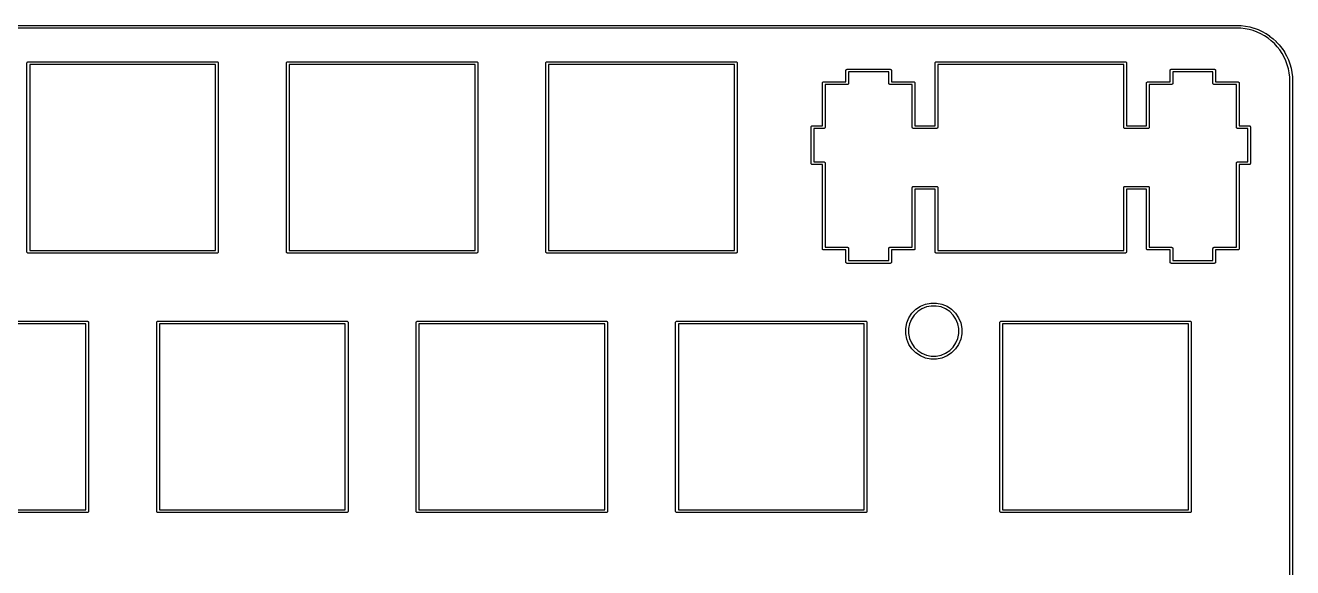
# Model space of a CAD drawing. Extents: x -1 to 304, y -94 to 1.
# Drawn here: x 210.8 to 303.9, y -38.5 to 1.3 of the extents above; entities that cross this region are included whole.
import ezdxf

# ---------------------------------------------------------------- set-up
doc = ezdxf.new("R2010")
doc.units = 0
doc.layers.add('BLACK', color=7, linetype='CONTINUOUS')

msp = doc.modelspace()

# ---------------------------------------------------------------- linework, layer by layer
at = {"layer": 'BLACK', "linetype": 'CONTINUOUS'}
for p, q in [((151.288, 1.2712), (299.777, 1.2712)), ((299.778, 1.0712), (151.383, 1.0712)), ((299.777, 1.2712), (299.779, 1.27131)), ((300.085, 1.05913), (299.778, 1.0712)), ((299.779, 1.27131), (299.782, 1.2712)), ((299.782, 1.2712), (299.784, 1.2712)), ((299.784, 1.2712), (299.786, 1.27101)), ((299.786, 1.27101), (300.096, 1.25886)), ((300.39, 1.02295), (300.085, 1.05913)), ((300.096, 1.25886), (300.099, 1.25878)), ((300.099, 1.25878), (300.1, 1.25867)), ((300.1, 1.25867), (300.101, 1.25863)), ((300.101, 1.25863), (300.105, 1.25809)), ((300.105, 1.25809), (300.416, 1.22123)), ((300.689, 0.96386), (300.39, 1.02295)), ((300.416, 1.22123), (300.42, 1.22086)), ((300.42, 1.22086), (300.421, 1.22065)), ((300.421, 1.22065), (300.422, 1.22053)), ((300.422, 1.22053), (300.426, 1.21971)), ((300.426, 1.21971), (300.731, 1.15948)), ((300.985, 0.88064), (300.689, 0.96386)), ((300.731, 1.15948), (300.735, 1.15878)), ((300.735, 1.15878), (300.736, 1.15853)), ((300.736, 1.15853), (300.737, 1.15836)), ((300.737, 1.15836), (300.741, 1.15721)), ((300.741, 1.15721), (301.042, 1.07228)), ((301.042, 1.07228), (301.046, 1.07127)), ((301.046, 1.07127), (301.047, 1.07096)), ((301.047, 1.07096), (301.047, 1.07072)), ((301.047, 1.07072), (301.051, 1.06927)), ((301.051, 1.06927), (301.343, 0.96092)), ((301.343, 0.96092), (301.347, 0.95972)), ((301.347, 0.95972), (301.348, 0.95926)), ((301.348, 0.95926), (301.349, 0.95886)), ((301.349, 0.95886), (301.352, 0.95719)), ((301.352, 0.95719), (301.636, 0.82706)), ((301.271, 0.77435), (300.985, 0.88064)), ((301.549, 0.64674), (301.271, 0.77435)), ((301.816, 0.49634), (301.549, 0.64674)), ((301.636, 0.82706), (301.639, 0.82545)), ((301.639, 0.82545), (301.64, 0.82507)), ((301.64, 0.82507), (301.641, 0.82473)), ((301.641, 0.82473), (301.644, 0.82265)), ((301.644, 0.82265), (301.917, 0.66942)), ((302.072, 0.32669), (301.816, 0.49634)), ((301.917, 0.66942), (301.92, 0.66773)), ((301.92, 0.66773), (301.921, 0.66705)), ((301.921, 0.66705), (301.922, 0.66644)), ((301.922, 0.66644), (301.925, 0.66433)), ((301.925, 0.66433), (302.185, 0.49156)), ((302.313, 0.13772), (302.072, 0.32669)), ((302.185, 0.49156), (302.188, 0.48947)), ((302.188, 0.48947), (302.189, 0.48892)), ((302.189, 0.48892), (302.19, 0.48841)), ((302.19, 0.48841), (302.193, 0.48588)), ((302.193, 0.48588), (302.439, 0.29286)), ((302.537, -0.0706), (302.313, 0.13772)), ((302.439, 0.29286), (302.442, 0.29038)), ((302.442, 0.29038), (302.443, 0.28987)), ((302.443, 0.28987), (302.443, 0.28941)), ((302.443, 0.28941), (302.446, 0.28657)), ((302.446, 0.28657), (302.675, 0.07388)), ((302.675, 0.07388), (302.678, 0.07133)), ((302.678, 0.07133), (302.679, 0.0706)), ((302.679, 0.0706), (302.679, 0.0699)), ((302.679, 0.0699), (302.682, 0.06699)), ((302.682, 0.06699), (302.893, -0.16276)), ((302.745, -0.29648), (302.537, -0.0706)), ((302.935, -0.5356), (302.745, -0.29648)), ((302.893, -0.16276), (302.896, -0.16532)), ((302.896, -0.16532), (302.897, -0.16633)), ((302.897, -0.16633), (302.897, -0.16728)), ((302.897, -0.16728), (302.9, -0.17016)), ((302.9, -0.17016), (303.093, -0.41385)), ((303.105, -0.79093), (302.935, -0.5356)), ((303.093, -0.41385), (303.096, -0.41699)), ((303.096, -0.41699), (303.096, -0.41761)), ((303.096, -0.41761), (303.097, -0.41819)), ((303.097, -0.41819), (303.099, -0.42167)), ((303.099, -0.42167), (303.273, -0.68244)), ((303.254, -1.05823), (303.105, -0.79093)), ((303.273, -0.68244), (303.276, -0.68568)), ((303.276, -0.68568), (303.276, -0.68649)), ((303.276, -0.68649), (303.276, -0.68725)), ((303.276, -0.68725), (303.278, -0.69071)), ((303.278, -0.69071), (303.43, -0.96313)), ((210.954, -1.5035), (210.955, -1.4839)), ((210.954, -1.50841), (210.954, -1.5035)), ((210.954, -15.3476), (210.954, -1.50841)), ((210.955, -1.4839), (210.961, -1.46505)), ((210.961, -1.46505), (210.97, -1.44768)), ((210.97, -1.44768), (210.983, -1.43245)), ((210.983, -1.43245), (210.998, -1.41995)), ((210.998, -1.41995), (211.016, -1.41067)), ((211.016, -1.41067), (211.034, -1.40495)), ((211.034, -1.40495), (211.049, -1.4035)), ((211.049, -1.4035), (211.054, -1.40302)), ((211.054, -1.40302), (211.059, -1.4035)), ((211.059, -1.4035), (224.898, -1.4035)), ((211.154, -1.6035), (211.154, -15.2525)), ((224.803, -1.6035), (211.154, -1.6035)), ((224.803, -15.2525), (224.803, -1.6035)), ((224.898, -1.4035), (224.903, -1.40302)), ((224.903, -1.40302), (224.908, -1.4035)), ((224.908, -1.4035), (224.923, -1.40495)), ((224.923, -1.40495), (224.941, -1.41067)), ((224.941, -1.41067), (224.959, -1.41995)), ((224.959, -1.41995), (224.974, -1.43245)), ((224.974, -1.43245), (224.987, -1.44768)), ((224.987, -1.44768), (224.996, -1.46505)), ((224.996, -1.46505), (225.002, -1.4839)), ((225.002, -1.4839), (225.004, -1.5035)), ((225.004, -1.5035), (225.003, -1.5084)), ((225.003, -1.5084), (225.003, -15.3476)), ((230.004, -1.5035), (230.005, -1.4839)), ((230.004, -1.50841), (230.004, -1.5035)), ((230.004, -15.3476), (230.004, -1.50841)), ((230.005, -1.4839), (230.011, -1.46505)), ((230.011, -1.46505), (230.02, -1.44768)), ((230.02, -1.44768), (230.033, -1.43245)), ((230.033, -1.43245), (230.048, -1.41995)), ((230.048, -1.41995), (230.066, -1.41067)), ((230.066, -1.41067), (230.084, -1.40495)), ((230.084, -1.40495), (230.099, -1.4035)), ((230.099, -1.4035), (230.104, -1.40302)), ((230.104, -1.40302), (230.109, -1.4035)), ((230.109, -1.4035), (243.948, -1.4035)), ((230.204, -1.6035), (230.204, -15.2525)), ((243.853, -1.6035), (230.204, -1.6035)), ((243.853, -15.2525), (243.853, -1.6035)), ((243.948, -1.4035), (243.953, -1.40302)), ((243.953, -1.40302), (243.958, -1.4035)), ((243.958, -1.4035), (243.973, -1.40495)), ((243.973, -1.40495), (243.991, -1.41067)), ((243.991, -1.41067), (244.009, -1.41995)), ((244.009, -1.41995), (244.024, -1.43245)), ((244.024, -1.43245), (244.037, -1.44768)), ((244.037, -1.44768), (244.046, -1.46505)), ((244.046, -1.46505), (244.052, -1.4839)), ((244.052, -1.4839), (244.054, -1.5035)), ((244.054, -1.5035), (244.053, -1.5084)), ((244.053, -1.5084), (244.053, -15.3476)), ((249.054, -1.5035), (249.055, -1.4839)), ((249.054, -1.50841), (249.054, -1.5035)), ((249.054, -15.3476), (249.054, -1.50841)), ((249.055, -1.4839), (249.061, -1.46505)), ((249.061, -1.46505), (249.07, -1.44768)), ((249.07, -1.44768), (249.083, -1.43245)), ((249.083, -1.43245), (249.098, -1.41995)), ((249.098, -1.41995), (249.116, -1.41067)), ((249.116, -1.41067), (249.134, -1.40495)), ((249.134, -1.40495), (249.149, -1.4035)), ((249.149, -1.4035), (249.154, -1.40302)), ((249.154, -1.40302), (249.159, -1.4035)), ((249.159, -1.4035), (262.998, -1.4035)), ((249.254, -1.6035), (249.254, -15.2525)), ((262.903, -1.6035), (249.254, -1.6035)), ((262.903, -15.2525), (262.903, -1.6035)), ((262.998, -1.4035), (263.003, -1.40302)), ((263.003, -1.40302), (263.008, -1.4035)), ((263.008, -1.4035), (263.023, -1.40495)), ((263.023, -1.40495), (263.041, -1.41067)), ((263.041, -1.41067), (263.059, -1.41995)), ((263.059, -1.41995), (263.074, -1.43245)), ((263.074, -1.43245), (263.087, -1.44768)), ((263.087, -1.44768), (263.096, -1.46505)), ((263.096, -1.46505), (263.102, -1.4839)), ((263.102, -1.4839), (263.104, -1.5035)), ((263.104, -1.5035), (263.103, -1.5084)), ((263.103, -1.5084), (263.103, -15.3476)), ((277.629, -1.5035), (277.63, -1.4839)), ((277.629, -1.5084), (277.629, -1.5035)), ((277.629, -6.1025), (277.629, -1.5084)), ((277.63, -1.4839), (277.636, -1.46505)), ((277.636, -1.46505), (277.645, -1.44768)), ((277.645, -1.44768), (277.658, -1.43245)), ((277.658, -1.43245), (277.673, -1.41995)), ((277.673, -1.41995), (277.691, -1.41067)), ((277.691, -1.41067), (277.709, -1.40495)), ((277.709, -1.40495), (277.724, -1.4035)), ((277.724, -1.4035), (277.729, -1.40302)), ((277.729, -1.40302), (277.734, -1.4035)), ((277.734, -1.4035), (291.573, -1.4035)), ((277.829, -1.6035), (277.829, -6.1976)), ((291.478, -1.6035), (277.829, -1.6035)), ((291.478, -6.1976), (291.478, -1.6035)), ((291.573, -1.4035), (291.578, -1.40302)), ((291.578, -1.40302), (291.583, -1.4035)), ((291.583, -1.4035), (291.598, -1.40495)), ((291.598, -1.40495), (291.616, -1.41067)), ((291.616, -1.41067), (291.634, -1.41995)), ((291.634, -1.41995), (291.649, -1.43245)), ((291.649, -1.43245), (291.662, -1.44768)), ((291.662, -1.44768), (291.671, -1.46505)), ((291.671, -1.46505), (291.677, -1.4839)), ((291.677, -1.4839), (291.679, -1.5035)), ((291.679, -1.5035), (291.678, -1.5084)), ((291.678, -1.5084), (291.678, -6.1025)), ((303.383, -1.33667), (303.254, -1.05823)), ((303.489, -1.62252), (303.383, -1.33667)), ((303.43, -0.96313), (303.432, -0.96637)), ((303.432, -0.96637), (303.433, -0.96738)), ((303.433, -0.96738), (303.433, -0.96834)), ((303.433, -0.96834), (303.435, -0.97179)), ((303.435, -0.97179), (303.566, -1.25534)), ((303.571, -1.91803), (303.489, -1.62252)), ((303.566, -1.25534), (303.568, -1.25879)), ((303.568, -1.25879), (303.568, -1.25974)), ((303.568, -1.25974), (303.568, -1.26067)), ((303.568, -1.26067), (303.57, -1.26431)), ((303.57, -1.26431), (303.678, -1.55642)), ((303.678, -1.55642), (303.68, -1.56027)), ((303.68, -1.56027), (303.68, -1.56088)), ((303.68, -1.56088), (303.68, -1.56148)), ((303.68, -1.56148), (303.681, -1.56558)), ((303.681, -1.56558), (303.765, -1.86688)), ((271.079, -2.0532), (271.08, -2.0336)), ((271.079, -2.0581), (271.079, -2.0532)), ((271.079, -2.8725), (271.079, -2.0581)), ((271.08, -2.0336), (271.086, -2.01475)), ((271.086, -2.01475), (271.095, -1.99737)), ((271.095, -1.99737), (271.108, -1.98215)), ((271.108, -1.98215), (271.123, -1.96965)), ((271.123, -1.96965), (271.141, -1.96037)), ((271.141, -1.96037), (271.159, -1.95465)), ((271.159, -1.95465), (271.174, -1.9532)), ((271.174, -1.9532), (271.179, -1.95272)), ((271.179, -1.95272), (271.184, -1.9532)), ((271.184, -1.9532), (274.323, -1.9532)), ((274.228, -2.1532), (271.279, -2.1532)), ((271.279, -2.1532), (271.279, -2.9676)), ((274.228, -2.9676), (274.228, -2.1532)), ((274.323, -1.9532), (274.328, -1.95272)), ((274.328, -1.95272), (274.333, -1.9532)), ((274.333, -1.9532), (274.348, -1.95465)), ((274.348, -1.95465), (274.366, -1.96037)), ((274.366, -1.96037), (274.384, -1.96965)), ((274.384, -1.96965), (274.399, -1.98215)), ((274.399, -1.98215), (274.412, -1.99737)), ((274.412, -1.99737), (274.421, -2.01475)), ((274.421, -2.01475), (274.427, -2.0336)), ((274.427, -2.0336), (274.429, -2.0532)), ((274.429, -2.0532), (274.428, -2.0581)), ((274.428, -2.0581), (274.428, -2.8725)), ((294.879, -2.0532), (294.88, -2.0336)), ((294.879, -2.0581), (294.879, -2.0532)), ((294.879, -2.8725), (294.879, -2.0581)), ((294.88, -2.0336), (294.886, -2.01475)), ((294.886, -2.01475), (294.895, -1.99737)), ((294.895, -1.99737), (294.908, -1.98215)), ((294.908, -1.98215), (294.923, -1.96965)), ((294.923, -1.96965), (294.941, -1.96037)), ((294.941, -1.96037), (294.959, -1.95465)), ((294.959, -1.95465), (294.974, -1.9532)), ((294.974, -1.9532), (294.979, -1.95272)), ((294.979, -1.95272), (294.984, -1.9532)), ((294.984, -1.9532), (298.123, -1.9532)), ((298.028, -2.1532), (295.079, -2.1532)), ((295.079, -2.1532), (295.079, -2.9676)), ((298.028, -2.9676), (298.028, -2.1532)), ((298.123, -1.9532), (298.128, -1.95272)), ((298.128, -1.95272), (298.133, -1.9532)), ((298.133, -1.9532), (298.148, -1.95465)), ((298.148, -1.95465), (298.166, -1.96037)), ((298.166, -1.96037), (298.184, -1.96965)), ((298.184, -1.96965), (298.199, -1.98215)), ((298.199, -1.98215), (298.212, -1.99737)), ((298.212, -1.99737), (298.221, -2.01475)), ((298.221, -2.01475), (298.227, -2.0336)), ((298.227, -2.0336), (298.229, -2.0532)), ((298.229, -2.0532), (298.228, -2.0581)), ((298.228, -2.0581), (298.228, -2.8725)), ((303.632, -2.21902), (303.571, -1.91803)), ((303.667, -2.52286), (303.632, -2.21902)), ((303.681, -2.83112), (303.667, -2.52286)), ((303.765, -1.86688), (303.766, -1.8703)), ((303.766, -1.8703), (303.766, -1.87156)), ((303.766, -1.87156), (303.766, -1.87282)), ((303.766, -1.87282), (303.767, -1.87635)), ((303.767, -1.87635), (303.828, -2.18305)), ((303.828, -2.18305), (303.829, -2.18705)), ((303.829, -2.18705), (303.829, -2.18778)), ((303.829, -2.18778), (303.83, -2.18851)), ((303.83, -2.18851), (303.83, -2.19261)), ((303.83, -2.19261), (303.866, -2.50207)), ((303.866, -2.50207), (303.866, -2.50555)), ((303.866, -2.50555), (303.866, -2.50692)), ((303.866, -2.50692), (303.866, -2.50829)), ((303.866, -2.50829), (303.867, -2.51178)), ((303.867, -2.51178), (303.88, -2.82178)), ((269.354, -2.9725), (269.355, -2.9529)), ((269.354, -2.9774), (269.354, -2.9725)), ((269.354, -6.1025), (269.354, -2.9774)), ((269.355, -2.9529), (269.361, -2.93405)), ((269.361, -2.93405), (269.37, -2.91667)), ((269.37, -2.91667), (269.383, -2.90145)), ((269.383, -2.90145), (269.398, -2.88895)), ((269.398, -2.88895), (269.416, -2.87967)), ((269.416, -2.87967), (269.434, -2.87395)), ((269.434, -2.87395), (269.449, -2.8725)), ((269.449, -2.8725), (269.454, -2.87202)), ((269.454, -2.87202), (269.459, -2.8725)), ((269.459, -2.8725), (271.079, -2.8725)), ((271.174, -3.0725), (269.554, -3.0725)), ((269.554, -3.0725), (269.554, -6.1976)), ((271.179, -3.07298), (271.174, -3.0725)), ((271.184, -3.0725), (271.179, -3.07298)), ((271.199, -3.07105), (271.184, -3.0725)), ((271.217, -3.06533), (271.199, -3.07105)), ((271.235, -3.05605), (271.217, -3.06533)), ((271.25, -3.04355), (271.235, -3.05605)), ((271.263, -3.02832), (271.25, -3.04355)), ((271.272, -3.01095), (271.263, -3.02832)), ((271.278, -2.9921), (271.272, -3.01095)), ((271.28, -2.9725), (271.278, -2.9921)), ((271.279, -2.9676), (271.28, -2.9725)), ((274.228, -2.9725), (274.228, -2.9676)), ((274.229, -2.9921), (274.228, -2.9725)), ((274.235, -3.01095), (274.229, -2.9921)), ((274.244, -3.02832), (274.235, -3.01095)), ((274.257, -3.04355), (274.244, -3.02832)), ((274.272, -3.05605), (274.257, -3.04355)), ((274.29, -3.06533), (274.272, -3.05605)), ((274.308, -3.07105), (274.29, -3.06533)), ((274.328, -3.07298), (274.308, -3.07105)), ((274.333, -3.0725), (274.328, -3.07298)), ((275.953, -3.0725), (274.333, -3.0725)), ((274.428, -2.8725), (276.048, -2.8725)), ((275.953, -6.1976), (275.953, -3.0725)), ((276.048, -2.8725), (276.053, -2.87202)), ((276.053, -2.87202), (276.058, -2.8725)), ((276.058, -2.8725), (276.073, -2.87395)), ((276.073, -2.87395), (276.091, -2.87967)), ((276.091, -2.87967), (276.109, -2.88895)), ((276.109, -2.88895), (276.124, -2.90145)), ((276.124, -2.90145), (276.137, -2.91667)), ((276.137, -2.91667), (276.146, -2.93405)), ((276.146, -2.93405), (276.152, -2.9529)), ((276.152, -2.9529), (276.154, -2.9725)), ((276.154, -2.9725), (276.153, -2.9774)), ((276.153, -2.9774), (276.153, -6.1025)), ((293.154, -2.9725), (293.155, -2.9529)), ((293.154, -2.9774), (293.154, -2.9725)), ((293.154, -6.1025), (293.154, -2.9774)), ((293.155, -2.9529), (293.161, -2.93405)), ((293.161, -2.93405), (293.17, -2.91667)), ((293.17, -2.91667), (293.183, -2.90145)), ((293.183, -2.90145), (293.198, -2.88895)), ((293.198, -2.88895), (293.216, -2.87967)), ((293.216, -2.87967), (293.234, -2.87395)), ((293.234, -2.87395), (293.249, -2.8725)), ((293.249, -2.8725), (293.254, -2.87202)), ((293.254, -2.87202), (293.259, -2.8725)), ((293.259, -2.8725), (294.879, -2.8725)), ((294.974, -3.0725), (293.354, -3.0725)), ((293.354, -3.0725), (293.354, -6.1976)), ((294.979, -3.07298), (294.974, -3.0725)), ((294.984, -3.0725), (294.979, -3.07298)), ((294.999, -3.07105), (294.984, -3.0725)), ((295.017, -3.06533), (294.999, -3.07105)), ((295.035, -3.05605), (295.017, -3.06533)), ((295.05, -3.04355), (295.035, -3.05605)), ((295.063, -3.02832), (295.05, -3.04355)), ((295.072, -3.01095), (295.063, -3.02832)), ((295.078, -2.9921), (295.072, -3.01095)), ((295.08, -2.9725), (295.078, -2.9921)), ((295.079, -2.9676), (295.08, -2.9725)), ((298.028, -2.9725), (298.028, -2.9676)), ((298.029, -2.9921), (298.028, -2.9725)), ((298.035, -3.01095), (298.029, -2.9921)), ((298.044, -3.02832), (298.035, -3.01095)), ((298.057, -3.04355), (298.044, -3.02832)), ((298.072, -3.05605), (298.057, -3.04355)), ((298.09, -3.06533), (298.072, -3.05605)), ((298.108, -3.07105), (298.09, -3.06533)), ((298.128, -3.07298), (298.108, -3.07105)), ((298.133, -3.0725), (298.128, -3.07298)), ((299.753, -3.0725), (298.133, -3.0725)), ((298.228, -2.8725), (299.848, -2.8725)), ((299.753, -6.1976), (299.753, -3.0725)), ((299.848, -2.8725), (299.853, -2.87202)), ((299.853, -2.87202), (299.858, -2.8725)), ((299.858, -2.8725), (299.873, -2.87395)), ((299.873, -2.87395), (299.891, -2.87967)), ((299.891, -2.87967), (299.909, -2.88895)), ((299.909, -2.88895), (299.924, -2.90145)), ((299.924, -2.90145), (299.937, -2.91667)), ((299.937, -2.91667), (299.946, -2.93405)), ((299.946, -2.93405), (299.952, -2.9529)), ((299.952, -2.9529), (299.954, -2.9725)), ((299.954, -2.9725), (299.953, -2.9774)), ((299.953, -2.9774), (299.953, -6.1025)), ((303.681, -90.2275), (303.681, -2.83112)), ((303.88, -2.82178), (303.881, -2.824)), ((303.881, -2.824), (303.881, -2.82667)), ((303.881, -2.82667), (303.881, -2.82934)), ((303.881, -2.82934), (303.881, -2.83156)), ((303.881, -2.83156), (303.881, -90.2271)), ((268.528, -6.2025), (268.529, -6.1829)), ((268.528, -6.2074), (268.528, -6.2025)), ((268.528, -8.84769), (268.528, -6.2074)), ((268.529, -6.1829), (268.535, -6.16405)), ((268.535, -6.16405), (268.544, -6.14668)), ((268.544, -6.14668), (268.557, -6.13145)), ((268.557, -6.13145), (268.572, -6.11895)), ((268.572, -6.11895), (268.59, -6.10967)), ((268.59, -6.10967), (268.608, -6.10395)), ((268.608, -6.10395), (268.623, -6.1025)), ((268.623, -6.1025), (268.628, -6.10202)), ((268.628, -6.10202), (268.633, -6.1025)), ((268.633, -6.1025), (269.354, -6.1025)), ((269.449, -6.3025), (268.728, -6.3025)), ((268.728, -6.3025), (268.728, -8.7526)), ((269.454, -6.30298), (269.449, -6.3025)), ((269.459, -6.3025), (269.454, -6.30298)), ((269.474, -6.30105), (269.459, -6.3025)), ((269.492, -6.29533), (269.474, -6.30105)), ((269.51, -6.28605), (269.492, -6.29533)), ((269.525, -6.27355), (269.51, -6.28605)), ((269.538, -6.25833), (269.525, -6.27355)), ((269.547, -6.24095), (269.538, -6.25833)), ((269.553, -6.2221), (269.547, -6.24095)), ((269.555, -6.2025), (269.553, -6.2221)), ((269.554, -6.1976), (269.555, -6.2025)), ((275.953, -6.2025), (275.953, -6.1976)), ((275.954, -6.2221), (275.953, -6.2025)), ((275.96, -6.24095), (275.954, -6.2221)), ((275.969, -6.25833), (275.96, -6.24095)), ((275.982, -6.27355), (275.969, -6.25833)), ((275.997, -6.28605), (275.982, -6.27355)), ((276.015, -6.29533), (275.997, -6.28605)), ((276.033, -6.30105), (276.015, -6.29533)), ((276.053, -6.30298), (276.033, -6.30105)), ((276.058, -6.3025), (276.053, -6.30298)), ((277.724, -6.3025), (276.058, -6.3025)), ((276.153, -6.1025), (277.629, -6.1025)), ((277.729, -6.30298), (277.724, -6.3025)), ((277.734, -6.3025), (277.729, -6.30298)), ((277.749, -6.30105), (277.734, -6.3025)), ((277.767, -6.29533), (277.749, -6.30105)), ((277.785, -6.28605), (277.767, -6.29533)), ((277.8, -6.27355), (277.785, -6.28605)), ((277.813, -6.25833), (277.8, -6.27355)), ((277.822, -6.24095), (277.813, -6.25833)), ((277.828, -6.2221), (277.822, -6.24095)), ((277.83, -6.2025), (277.828, -6.2221)), ((277.829, -6.1976), (277.83, -6.2025)), ((291.478, -6.2025), (291.478, -6.1976)), ((291.479, -6.2221), (291.478, -6.2025)), ((291.485, -6.24095), (291.479, -6.2221)), ((291.494, -6.25833), (291.485, -6.24095)), ((291.507, -6.27355), (291.494, -6.25833)), ((291.522, -6.28605), (291.507, -6.27355)), ((291.54, -6.29533), (291.522, -6.28605)), ((291.558, -6.30105), (291.54, -6.29533)), ((291.578, -6.30298), (291.558, -6.30105)), ((291.583, -6.3025), (291.578, -6.30298)), ((293.249, -6.3025), (291.583, -6.3025)), ((291.678, -6.1025), (293.154, -6.1025)), ((293.254, -6.30298), (293.249, -6.3025)), ((293.259, -6.3025), (293.254, -6.30298)), ((293.274, -6.30105), (293.259, -6.3025)), ((293.292, -6.29533), (293.274, -6.30105)), ((293.31, -6.28605), (293.292, -6.29533)), ((293.325, -6.27355), (293.31, -6.28605)), ((293.338, -6.25833), (293.325, -6.27355)), ((293.347, -6.24095), (293.338, -6.25833)), ((293.353, -6.2221), (293.347, -6.24095)), ((293.355, -6.2025), (293.353, -6.2221)), ((293.354, -6.1976), (293.355, -6.2025)), ((299.753, -6.2025), (299.753, -6.1976)), ((299.754, -6.2221), (299.753, -6.2025)), ((299.76, -6.24095), (299.754, -6.2221)), ((299.769, -6.25833), (299.76, -6.24095)), ((299.782, -6.27355), (299.769, -6.25833)), ((299.797, -6.28605), (299.782, -6.27355)), ((299.815, -6.29533), (299.797, -6.28605)), ((299.833, -6.30105), (299.815, -6.29533)), ((299.853, -6.30298), (299.833, -6.30105)), ((299.858, -6.3025), (299.853, -6.30298)), ((300.579, -6.3025), (299.858, -6.3025)), ((299.953, -6.1025), (300.674, -6.1025)), ((300.579, -8.7526), (300.579, -6.3025)), ((300.674, -6.1025), (300.679, -6.10202)), ((300.679, -6.10202), (300.684, -6.1025)), ((300.684, -6.1025), (300.699, -6.10395)), ((300.699, -6.10395), (300.717, -6.10967)), ((300.717, -6.10967), (300.735, -6.11895)), ((300.735, -6.11895), (300.75, -6.13145)), ((300.75, -6.13145), (300.763, -6.14668)), ((300.763, -6.14668), (300.772, -6.16405)), ((300.772, -6.16405), (300.778, -6.1829)), ((300.778, -6.1829), (300.78, -6.2025)), ((300.78, -6.2025), (300.779, -6.2074)), ((300.779, -6.2074), (300.779, -8.8477)), ((268.528, -8.8526), (268.528, -8.84769)), ((268.529, -8.8722), (268.528, -8.8526)), ((268.535, -8.89105), (268.529, -8.8722)), ((268.544, -8.90842), (268.535, -8.89105)), ((268.557, -8.92365), (268.544, -8.90842)), ((268.572, -8.93615), (268.557, -8.92365)), ((268.59, -8.94543), (268.572, -8.93615)), ((268.608, -8.95115), (268.59, -8.94543)), ((268.623, -8.9526), (268.608, -8.95115)), ((268.628, -8.95308), (268.623, -8.9526)), ((268.633, -8.9526), (268.628, -8.95308)), ((269.354, -8.9526), (268.633, -8.9526)), ((268.728, -8.7526), (269.449, -8.7526)), ((269.354, -15.1176), (269.354, -8.9526)), ((269.449, -8.7526), (269.454, -8.75212)), ((269.454, -8.75212), (269.459, -8.7526)), ((269.459, -8.7526), (269.474, -8.75405)), ((269.474, -8.75405), (269.492, -8.75977)), ((269.492, -8.75977), (269.51, -8.76905)), ((269.51, -8.76905), (269.525, -8.78155)), ((269.525, -8.78155), (269.538, -8.79678)), ((269.538, -8.79678), (269.547, -8.81415)), ((269.547, -8.81415), (269.553, -8.833)), ((269.553, -8.833), (269.555, -8.8526)), ((269.555, -8.8526), (269.554, -8.8575)), ((269.554, -8.8575), (269.554, -15.0225)), ((299.753, -8.8526), (299.754, -8.833)), ((299.753, -8.85751), (299.753, -8.8526)), ((299.753, -15.0225), (299.753, -8.85751)), ((299.754, -8.833), (299.76, -8.81415)), ((299.76, -8.81415), (299.769, -8.79678)), ((299.769, -8.79678), (299.782, -8.78155)), ((299.782, -8.78155), (299.797, -8.76905)), ((299.797, -8.76905), (299.815, -8.75977)), ((299.815, -8.75977), (299.833, -8.75405)), ((299.833, -8.75405), (299.848, -8.7526)), ((299.848, -8.7526), (299.853, -8.75212)), ((299.853, -8.75212), (299.858, -8.7526)), ((299.858, -8.7526), (300.579, -8.7526)), ((300.674, -8.9526), (299.953, -8.9526)), ((299.953, -8.9526), (299.953, -15.1176)), ((300.679, -8.95308), (300.674, -8.9526)), ((300.684, -8.9526), (300.679, -8.95308)), ((300.699, -8.95115), (300.684, -8.9526)), ((300.717, -8.94543), (300.699, -8.95115)), ((300.735, -8.93615), (300.717, -8.94543)), ((300.75, -8.92365), (300.735, -8.93615)), ((300.763, -8.90842), (300.75, -8.92365)), ((300.772, -8.89105), (300.763, -8.90842)), ((300.778, -8.8722), (300.772, -8.89105)), ((300.78, -8.8526), (300.778, -8.8722)), ((300.779, -8.8477), (300.78, -8.8526)), ((275.953, -10.6535), (275.954, -10.6339)), ((275.953, -10.6584), (275.953, -10.6535)), ((275.953, -15.0225), (275.953, -10.6584)), ((275.954, -10.6339), (275.96, -10.615)), ((275.96, -10.615), (275.969, -10.5977)), ((275.969, -10.5977), (275.982, -10.5824)), ((275.982, -10.5824), (275.997, -10.57)), ((275.997, -10.57), (276.015, -10.5607)), ((276.015, -10.5607), (276.033, -10.5549)), ((276.033, -10.5549), (276.048, -10.5535)), ((276.048, -10.5535), (276.053, -10.553)), ((276.053, -10.553), (276.058, -10.5535)), ((276.058, -10.5535), (277.724, -10.5535)), ((277.629, -10.7535), (276.153, -10.7535)), ((276.153, -10.7535), (276.153, -15.1176)), ((277.629, -15.3476), (277.629, -10.7535)), ((277.724, -10.5535), (277.729, -10.553)), ((277.729, -10.553), (277.734, -10.5535)), ((277.734, -10.5535), (277.749, -10.5549)), ((277.749, -10.5549), (277.767, -10.5607)), ((277.767, -10.5607), (277.785, -10.57)), ((277.785, -10.57), (277.8, -10.5824)), ((277.8, -10.5824), (277.813, -10.5977)), ((277.813, -10.5977), (277.822, -10.615)), ((277.822, -10.615), (277.828, -10.6339)), ((277.828, -10.6339), (277.83, -10.6535)), ((277.83, -10.6535), (277.829, -10.6584)), ((277.829, -10.6584), (277.829, -15.2525)), ((291.478, -10.6535), (291.479, -10.6339)), ((291.478, -10.6584), (291.478, -10.6535)), ((291.478, -15.2525), (291.478, -10.6584)), ((291.479, -10.6339), (291.485, -10.615)), ((291.485, -10.615), (291.494, -10.5977)), ((291.494, -10.5977), (291.507, -10.5824)), ((291.507, -10.5824), (291.522, -10.57)), ((291.522, -10.57), (291.54, -10.5607)), ((291.54, -10.5607), (291.558, -10.5549)), ((291.558, -10.5549), (291.573, -10.5535)), ((291.573, -10.5535), (291.578, -10.553)), ((291.578, -10.553), (291.583, -10.5535)), ((291.583, -10.5535), (293.249, -10.5535)), ((293.154, -10.7535), (291.678, -10.7535)), ((291.678, -10.7535), (291.678, -15.3476)), ((293.154, -15.1176), (293.154, -10.7535)), ((293.249, -10.5535), (293.254, -10.553)), ((293.254, -10.553), (293.259, -10.5535)), ((293.259, -10.5535), (293.274, -10.5549)), ((293.274, -10.5549), (293.292, -10.5607)), ((293.292, -10.5607), (293.31, -10.57)), ((293.31, -10.57), (293.325, -10.5824)), ((293.325, -10.5824), (293.338, -10.5977)), ((293.338, -10.5977), (293.347, -10.615)), ((293.347, -10.615), (293.353, -10.6339)), ((293.353, -10.6339), (293.355, -10.6535)), ((293.355, -10.6535), (293.354, -10.6584)), ((293.354, -10.6584), (293.354, -15.0225)), ((210.954, -15.3525), (210.954, -15.3476)), ((210.955, -15.3721), (210.954, -15.3525)), ((210.961, -15.391), (210.955, -15.3721)), ((210.97, -15.4083), (210.961, -15.391)), ((210.983, -15.4236), (210.97, -15.4083)), ((210.998, -15.436), (210.983, -15.4236)), ((211.016, -15.4453), (210.998, -15.436)), ((211.034, -15.4511), (211.016, -15.4453)), ((211.054, -15.453), (211.034, -15.4511)), ((211.059, -15.4525), (211.054, -15.453)), ((224.898, -15.4525), (211.059, -15.4525)), ((211.154, -15.2525), (224.803, -15.2525)), ((224.903, -15.453), (224.898, -15.4525)), ((224.908, -15.4525), (224.903, -15.453)), ((224.923, -15.4511), (224.908, -15.4525)), ((224.941, -15.4453), (224.923, -15.4511)), ((224.959, -15.436), (224.941, -15.4453)), ((224.974, -15.4236), (224.959, -15.436)), ((224.987, -15.4083), (224.974, -15.4236)), ((224.996, -15.391), (224.987, -15.4083)), ((225.002, -15.3721), (224.996, -15.391)), ((225.004, -15.3525), (225.002, -15.3721)), ((225.003, -15.3476), (225.004, -15.3525)), ((230.004, -15.3525), (230.004, -15.3476)), ((230.005, -15.3721), (230.004, -15.3525)), ((230.011, -15.391), (230.005, -15.3721)), ((230.02, -15.4083), (230.011, -15.391)), ((230.033, -15.4236), (230.02, -15.4083)), ((230.048, -15.436), (230.033, -15.4236)), ((230.066, -15.4453), (230.048, -15.436)), ((230.084, -15.4511), (230.066, -15.4453)), ((230.104, -15.453), (230.084, -15.4511)), ((230.109, -15.4525), (230.104, -15.453)), ((243.948, -15.4525), (230.109, -15.4525)), ((230.204, -15.2525), (243.853, -15.2525)), ((243.953, -15.453), (243.948, -15.4525)), ((243.958, -15.4525), (243.953, -15.453)), ((243.973, -15.4511), (243.958, -15.4525)), ((243.991, -15.4453), (243.973, -15.4511)), ((244.009, -15.436), (243.991, -15.4453)), ((244.024, -15.4236), (244.009, -15.436)), ((244.037, -15.4083), (244.024, -15.4236)), ((244.046, -15.391), (244.037, -15.4083)), ((244.052, -15.3721), (244.046, -15.391)), ((244.054, -15.3525), (244.052, -15.3721)), ((244.053, -15.3476), (244.054, -15.3525)), ((249.054, -15.3525), (249.054, -15.3476)), ((249.055, -15.3721), (249.054, -15.3525)), ((249.061, -15.391), (249.055, -15.3721)), ((249.07, -15.4083), (249.061, -15.391)), ((249.083, -15.4236), (249.07, -15.4083)), ((249.098, -15.436), (249.083, -15.4236)), ((249.116, -15.4453), (249.098, -15.436)), ((249.134, -15.4511), (249.116, -15.4453)), ((249.154, -15.453), (249.134, -15.4511)), ((249.159, -15.4525), (249.154, -15.453)), ((262.998, -15.4525), (249.159, -15.4525)), ((249.254, -15.2525), (262.903, -15.2525)), ((263.003, -15.453), (262.998, -15.4525)), ((263.008, -15.4525), (263.003, -15.453)), ((263.023, -15.4511), (263.008, -15.4525)), ((263.041, -15.4453), (263.023, -15.4511)), ((263.059, -15.436), (263.041, -15.4453)), ((263.074, -15.4236), (263.059, -15.436)), ((263.087, -15.4083), (263.074, -15.4236)), ((263.096, -15.391), (263.087, -15.4083)), ((263.102, -15.3721), (263.096, -15.391)), ((263.104, -15.3525), (263.102, -15.3721)), ((263.103, -15.3476), (263.104, -15.3525)), ((269.354, -15.1225), (269.354, -15.1176)), ((269.355, -15.1421), (269.354, -15.1225)), ((269.361, -15.161), (269.355, -15.1421)), ((269.37, -15.1783), (269.361, -15.161)), ((269.383, -15.1936), (269.37, -15.1783)), ((269.398, -15.206), (269.383, -15.1936)), ((269.416, -15.2153), (269.398, -15.206)), ((269.434, -15.2211), (269.416, -15.2153)), ((269.449, -15.2225), (269.434, -15.2211)), ((269.454, -15.223), (269.449, -15.2225)), ((269.459, -15.2225), (269.454, -15.223)), ((271.079, -15.2225), (269.459, -15.2225)), ((269.554, -15.0225), (271.174, -15.0225)), ((271.079, -16.0987), (271.079, -15.2225)), ((271.174, -15.0225), (271.179, -15.022)), ((271.179, -15.022), (271.184, -15.0225)), ((271.184, -15.0225), (271.199, -15.0239)), ((271.199, -15.0239), (271.217, -15.0297)), ((271.217, -15.0297), (271.235, -15.039)), ((271.235, -15.039), (271.25, -15.0514)), ((271.25, -15.0514), (271.263, -15.0667)), ((271.263, -15.0667), (271.272, -15.084)), ((271.272, -15.084), (271.278, -15.1029)), ((271.278, -15.1029), (271.28, -15.1225)), ((271.28, -15.1225), (271.279, -15.1274)), ((271.279, -15.1274), (271.279, -16.0036)), ((274.228, -15.1225), (274.229, -15.1029)), ((274.228, -15.1274), (274.228, -15.1225)), ((274.228, -16.0036), (274.228, -15.1274)), ((274.229, -15.1029), (274.235, -15.084)), ((274.235, -15.084), (274.244, -15.0667)), ((274.244, -15.0667), (274.257, -15.0514)), ((274.257, -15.0514), (274.272, -15.039)), ((274.272, -15.039), (274.29, -15.0297)), ((274.29, -15.0297), (274.308, -15.0239)), ((274.308, -15.0239), (274.323, -15.0225)), ((274.323, -15.0225), (274.328, -15.022)), ((274.328, -15.022), (274.333, -15.0225)), ((274.333, -15.0225), (275.953, -15.0225)), ((276.048, -15.2225), (274.428, -15.2225)), ((274.428, -15.2225), (274.428, -16.0987)), ((276.053, -15.223), (276.048, -15.2225)), ((276.058, -15.2225), (276.053, -15.223)), ((276.073, -15.2211), (276.058, -15.2225)), ((276.091, -15.2153), (276.073, -15.2211)), ((276.109, -15.206), (276.091, -15.2153)), ((276.124, -15.1936), (276.109, -15.206)), ((276.137, -15.1783), (276.124, -15.1936)), ((276.146, -15.161), (276.137, -15.1783)), ((276.152, -15.1421), (276.146, -15.161)), ((276.154, -15.1225), (276.152, -15.1421)), ((276.153, -15.1176), (276.154, -15.1225)), ((277.629, -15.3525), (277.629, -15.3476)), ((277.63, -15.3721), (277.629, -15.3525)), ((277.636, -15.391), (277.63, -15.3721)), ((277.645, -15.4083), (277.636, -15.391)), ((277.658, -15.4236), (277.645, -15.4083)), ((277.673, -15.436), (277.658, -15.4236)), ((277.691, -15.4453), (277.673, -15.436)), ((277.709, -15.4511), (277.691, -15.4453)), ((277.724, -15.4525), (277.709, -15.4511)), ((277.729, -15.453), (277.724, -15.4525)), ((277.734, -15.4525), (277.729, -15.453)), ((291.573, -15.4525), (277.734, -15.4525)), ((277.829, -15.2525), (291.478, -15.2525)), ((291.578, -15.453), (291.573, -15.4525)), ((291.583, -15.4525), (291.578, -15.453)), ((291.598, -15.4511), (291.583, -15.4525)), ((291.616, -15.4453), (291.598, -15.4511)), ((291.634, -15.436), (291.616, -15.4453)), ((291.649, -15.4236), (291.634, -15.436)), ((291.662, -15.4083), (291.649, -15.4236)), ((291.671, -15.391), (291.662, -15.4083)), ((291.677, -15.3721), (291.671, -15.391)), ((291.679, -15.3525), (291.677, -15.3721)), ((291.678, -15.3476), (291.679, -15.3525)), ((293.154, -15.1225), (293.154, -15.1176)), ((293.155, -15.1421), (293.154, -15.1225)), ((293.161, -15.161), (293.155, -15.1421)), ((293.17, -15.1783), (293.161, -15.161)), ((293.183, -15.1936), (293.17, -15.1783)), ((293.198, -15.206), (293.183, -15.1936)), ((293.216, -15.2153), (293.198, -15.206)), ((293.234, -15.2211), (293.216, -15.2153)), ((293.249, -15.2225), (293.234, -15.2211)), ((293.254, -15.223), (293.249, -15.2225)), ((293.259, -15.2225), (293.254, -15.223)), ((294.879, -15.2225), (293.259, -15.2225)), ((293.354, -15.0225), (294.974, -15.0225)), ((294.879, -16.0987), (294.879, -15.2225)), ((294.974, -15.0225), (294.979, -15.022)), ((294.979, -15.022), (294.984, -15.0225)), ((294.984, -15.0225), (294.999, -15.0239)), ((294.999, -15.0239), (295.017, -15.0297)), ((295.017, -15.0297), (295.035, -15.039)), ((295.035, -15.039), (295.05, -15.0514)), ((295.05, -15.0514), (295.063, -15.0667)), ((295.063, -15.0667), (295.072, -15.084)), ((295.072, -15.084), (295.078, -15.1029)), ((295.078, -15.1029), (295.08, -15.1225)), ((295.08, -15.1225), (295.079, -15.1274)), ((295.079, -15.1274), (295.079, -16.0036)), ((298.028, -15.1225), (298.029, -15.1029)), ((298.028, -15.1274), (298.028, -15.1225)), ((298.028, -16.0036), (298.028, -15.1274)), ((298.029, -15.1029), (298.035, -15.084)), ((298.035, -15.084), (298.044, -15.0667)), ((298.044, -15.0667), (298.057, -15.0514)), ((298.057, -15.0514), (298.072, -15.039)), ((298.072, -15.039), (298.09, -15.0297)), ((298.09, -15.0297), (298.108, -15.0239)), ((298.108, -15.0239), (298.123, -15.0225)), ((298.123, -15.0225), (298.128, -15.022)), ((298.128, -15.022), (298.133, -15.0225)), ((298.133, -15.0225), (299.753, -15.0225)), ((299.848, -15.2225), (298.228, -15.2225)), ((298.228, -15.2225), (298.228, -16.0987)), ((299.853, -15.223), (299.848, -15.2225)), ((299.858, -15.2225), (299.853, -15.223)), ((299.873, -15.2211), (299.858, -15.2225)), ((299.891, -15.2153), (299.873, -15.2211)), ((299.909, -15.206), (299.891, -15.2153)), ((299.924, -15.1936), (299.909, -15.206)), ((299.937, -15.1783), (299.924, -15.1936)), ((299.946, -15.161), (299.937, -15.1783)), ((299.952, -15.1421), (299.946, -15.161)), ((299.954, -15.1225), (299.952, -15.1421)), ((299.953, -15.1176), (299.954, -15.1225)), ((271.079, -16.1036), (271.079, -16.0987)), ((271.08, -16.1232), (271.079, -16.1036)), ((271.086, -16.1421), (271.08, -16.1232)), ((271.095, -16.1594), (271.086, -16.1421)), ((271.108, -16.1747), (271.095, -16.1594)), ((271.123, -16.1871), (271.108, -16.1747)), ((271.141, -16.1964), (271.123, -16.1871)), ((271.159, -16.2022), (271.141, -16.1964)), ((271.174, -16.2036), (271.159, -16.2022)), ((271.179, -16.2041), (271.174, -16.2036)), ((271.184, -16.2036), (271.179, -16.2041)), ((274.323, -16.2036), (271.184, -16.2036)), ((271.279, -16.0036), (274.228, -16.0036)), ((274.328, -16.2041), (274.323, -16.2036)), ((274.333, -16.2036), (274.328, -16.2041)), ((274.348, -16.2022), (274.333, -16.2036)), ((274.366, -16.1964), (274.348, -16.2022)), ((274.384, -16.1871), (274.366, -16.1964)), ((274.399, -16.1747), (274.384, -16.1871)), ((274.412, -16.1594), (274.399, -16.1747)), ((274.421, -16.1421), (274.412, -16.1594)), ((274.427, -16.1232), (274.421, -16.1421)), ((274.429, -16.1036), (274.427, -16.1232)), ((274.428, -16.0987), (274.429, -16.1036)), ((294.879, -16.1036), (294.879, -16.0987)), ((294.88, -16.1232), (294.879, -16.1036)), ((294.886, -16.1421), (294.88, -16.1232)), ((294.895, -16.1594), (294.886, -16.1421)), ((294.908, -16.1747), (294.895, -16.1594)), ((294.923, -16.1871), (294.908, -16.1747)), ((294.941, -16.1964), (294.923, -16.1871)), ((294.959, -16.2022), (294.941, -16.1964)), ((294.974, -16.2036), (294.959, -16.2022)), ((294.979, -16.2041), (294.974, -16.2036)), ((294.984, -16.2036), (294.979, -16.2041)), ((298.123, -16.2036), (294.984, -16.2036)), ((295.079, -16.0036), (298.028, -16.0036)), ((298.128, -16.2041), (298.123, -16.2036)), ((298.133, -16.2036), (298.128, -16.2041)), ((298.148, -16.2022), (298.133, -16.2036)), ((298.166, -16.1964), (298.148, -16.2022)), ((298.184, -16.1871), (298.166, -16.1964)), ((298.199, -16.1747), (298.184, -16.1871)), ((298.212, -16.1594), (298.199, -16.1747)), ((298.221, -16.1421), (298.212, -16.1594)), ((298.227, -16.1232), (298.221, -16.1421)), ((298.229, -16.1036), (298.227, -16.1232)), ((298.228, -16.0987), (298.229, -16.1036)), ((276.216, -19.5787), (276.553, -19.3532)), ((276.553, -19.3532), (276.928, -19.1979)), ((276.992, -19.4085), (276.657, -19.5472)), ((276.928, -19.1979), (277.326, -19.1188)), ((277.348, -19.3377), (276.992, -19.4085)), ((277.326, -19.1188), (277.732, -19.1188)), ((277.71, -19.3377), (277.348, -19.3377)), ((278.066, -19.4085), (277.71, -19.3377)), ((277.732, -19.1188), (278.13, -19.1979)), ((278.401, -19.5472), (278.066, -19.4085)), ((278.13, -19.1979), (278.505, -19.3532)), ((278.505, -19.3532), (278.842, -19.5787)), ((201.534, -20.4535), (215.373, -20.4535)), ((215.373, -20.4535), (215.378, -20.453)), ((215.378, -20.453), (215.383, -20.4535)), ((215.383, -20.4535), (215.398, -20.4549)), ((215.398, -20.4549), (215.416, -20.4607)), ((215.416, -20.4607), (215.434, -20.47)), ((215.434, -20.47), (215.449, -20.4824)), ((220.508, -20.4824), (220.523, -20.47)), ((220.523, -20.47), (220.541, -20.4607)), ((220.541, -20.4607), (220.559, -20.4549)), ((220.559, -20.4549), (220.574, -20.4535)), ((220.574, -20.4535), (220.579, -20.453)), ((220.579, -20.453), (220.584, -20.4535)), ((220.584, -20.4535), (234.423, -20.4535)), ((234.423, -20.4535), (234.428, -20.453)), ((234.428, -20.453), (234.433, -20.4535)), ((234.433, -20.4535), (234.448, -20.4549)), ((234.448, -20.4549), (234.466, -20.4607)), ((234.466, -20.4607), (234.484, -20.47)), ((234.484, -20.47), (234.499, -20.4824)), ((239.558, -20.4824), (239.573, -20.47)), ((239.573, -20.47), (239.591, -20.4607)), ((239.591, -20.4607), (239.609, -20.4549)), ((239.609, -20.4549), (239.624, -20.4535)), ((239.624, -20.4535), (239.629, -20.453)), ((239.629, -20.453), (239.634, -20.4535)), ((239.634, -20.4535), (253.473, -20.4535)), ((253.473, -20.4535), (253.478, -20.453)), ((253.478, -20.453), (253.483, -20.4535)), ((253.483, -20.4535), (253.498, -20.4549)), ((253.498, -20.4549), (253.516, -20.4607)), ((253.516, -20.4607), (253.534, -20.47)), ((253.534, -20.47), (253.549, -20.4824)), ((258.608, -20.4824), (258.623, -20.47)), ((258.623, -20.47), (258.641, -20.4607)), ((258.641, -20.4607), (258.659, -20.4549)), ((258.659, -20.4549), (258.674, -20.4535)), ((258.674, -20.4535), (258.679, -20.453)), ((258.679, -20.453), (258.684, -20.4535)), ((258.684, -20.4535), (272.523, -20.4535)), ((272.523, -20.4535), (272.528, -20.453)), ((272.528, -20.453), (272.533, -20.4535)), ((272.533, -20.4535), (272.548, -20.4549)), ((272.548, -20.4549), (272.566, -20.4607)), ((272.566, -20.4607), (272.584, -20.47)), ((272.584, -20.47), (272.599, -20.4824)), ((275.548, -20.5779), (275.704, -20.203)), ((275.704, -20.203), (275.929, -19.8656)), ((275.898, -20.3067), (275.759, -20.6418)), ((276.099, -20.0052), (275.898, -20.3067)), ((275.929, -19.8656), (276.216, -19.5787)), ((276.355, -19.7487), (276.099, -20.0052)), ((276.657, -19.5472), (276.355, -19.7487)), ((278.703, -19.7487), (278.401, -19.5472)), ((278.959, -20.0052), (278.703, -19.7487)), ((278.842, -19.5787), (279.129, -19.8656)), ((279.161, -20.3067), (278.959, -20.0052)), ((279.129, -19.8656), (279.355, -20.203)), ((279.299, -20.6418), (279.161, -20.3067)), ((279.355, -20.203), (279.51, -20.5779)), ((282.419, -20.4824), (282.434, -20.47)), ((282.434, -20.47), (282.452, -20.4607)), ((282.452, -20.4607), (282.47, -20.4549)), ((282.47, -20.4549), (282.485, -20.4535)), ((282.485, -20.4535), (282.49, -20.453)), ((282.49, -20.453), (282.495, -20.4535)), ((282.495, -20.4535), (296.336, -20.4535)), ((296.336, -20.4535), (296.341, -20.453)), ((296.341, -20.453), (296.346, -20.4535)), ((296.346, -20.4535), (296.361, -20.4549)), ((296.361, -20.4549), (296.379, -20.4607)), ((296.379, -20.4607), (296.397, -20.47)), ((296.397, -20.47), (296.412, -20.4824)), ((215.278, -20.6535), (201.629, -20.6535)), ((215.278, -34.3025), (215.278, -20.6535)), ((215.449, -20.4824), (215.462, -20.4977)), ((215.462, -20.4977), (215.471, -20.515)), ((215.471, -20.515), (215.477, -20.5339)), ((215.477, -20.5339), (215.479, -20.5535)), ((215.479, -20.5535), (215.478, -20.5584)), ((215.478, -20.5584), (215.478, -34.3976)), ((220.479, -20.5535), (220.48, -20.5339)), ((220.479, -20.5584), (220.479, -20.5535)), ((220.479, -34.3976), (220.479, -20.5584)), ((220.48, -20.5339), (220.486, -20.515)), ((220.486, -20.515), (220.495, -20.4977)), ((220.495, -20.4977), (220.508, -20.4824)), ((220.679, -20.6535), (220.679, -34.3025)), ((234.328, -20.6535), (220.679, -20.6535)), ((234.328, -34.3025), (234.328, -20.6535)), ((234.499, -20.4824), (234.512, -20.4977)), ((234.512, -20.4977), (234.521, -20.515)), ((234.521, -20.515), (234.527, -20.5339)), ((234.527, -20.5339), (234.529, -20.5535)), ((234.529, -20.5535), (234.528, -20.5584)), ((234.528, -20.5584), (234.528, -34.3976)), ((239.529, -20.5535), (239.53, -20.5339)), ((239.529, -20.5584), (239.529, -20.5535)), ((239.529, -34.3976), (239.529, -20.5584)), ((239.53, -20.5339), (239.536, -20.515)), ((239.536, -20.515), (239.545, -20.4977)), ((239.545, -20.4977), (239.558, -20.4824)), ((239.729, -20.6535), (239.729, -34.3025)), ((253.378, -20.6535), (239.729, -20.6535)), ((253.378, -34.3025), (253.378, -20.6535)), ((253.549, -20.4824), (253.562, -20.4977)), ((253.562, -20.4977), (253.571, -20.515)), ((253.571, -20.515), (253.577, -20.5339)), ((253.577, -20.5339), (253.579, -20.5535)), ((253.579, -20.5535), (253.578, -20.5584)), ((253.578, -20.5584), (253.578, -34.3976)), ((258.579, -20.5535), (258.58, -20.5339)), ((258.579, -20.5584), (258.579, -20.5535)), ((258.579, -34.3976), (258.579, -20.5584)), ((258.58, -20.5339), (258.586, -20.515)), ((258.586, -20.515), (258.595, -20.4977)), ((258.595, -20.4977), (258.608, -20.4824)), ((258.779, -20.6535), (258.779, -34.3025)), ((272.428, -20.6535), (258.779, -20.6535)), ((272.428, -34.3025), (272.428, -20.6535)), ((272.599, -20.4824), (272.612, -20.4977)), ((272.612, -20.4977), (272.621, -20.515)), ((272.621, -20.515), (272.627, -20.5339)), ((272.627, -20.5339), (272.629, -20.5535)), ((272.629, -20.5535), (272.628, -20.5584)), ((272.628, -20.5584), (272.628, -34.3976)), ((275.469, -20.9759), (275.548, -20.5779)), ((275.469, -21.3817), (275.469, -20.9759)), ((275.548, -21.7797), (275.469, -21.3817)), ((275.759, -20.6418), (275.688, -20.9975)), ((275.688, -20.9975), (275.688, -21.3601)), ((275.688, -21.3601), (275.759, -21.7158)), ((279.37, -20.9975), (279.299, -20.6418)), ((279.299, -21.7158), (279.37, -21.3601)), ((279.37, -21.3601), (279.37, -20.9975)), ((279.51, -20.5779), (279.589, -20.9759)), ((279.589, -21.3817), (279.51, -21.7797)), ((279.589, -20.9759), (279.589, -21.3817)), ((282.39, -20.5535), (282.391, -20.5339)), ((282.39, -20.5584), (282.39, -20.5535)), ((282.39, -34.3976), (282.39, -20.5584)), ((282.391, -20.5339), (282.397, -20.515)), ((282.397, -20.515), (282.406, -20.4977)), ((282.406, -20.4977), (282.419, -20.4824)), ((282.59, -20.6535), (282.59, -34.3025)), ((296.241, -20.6535), (282.59, -20.6535)), ((296.241, -34.3025), (296.241, -20.6535)), ((296.412, -20.4824), (296.425, -20.4977)), ((296.425, -20.4977), (296.434, -20.515)), ((296.434, -20.515), (296.44, -20.5339)), ((296.44, -20.5339), (296.442, -20.5535)), ((296.442, -20.5535), (296.441, -20.5584)), ((296.441, -20.5584), (296.441, -34.3976)), ((275.704, -22.1546), (275.548, -21.7797)), ((275.929, -22.492), (275.704, -22.1546)), ((275.759, -21.7158), (275.898, -22.0509)), ((275.898, -22.0509), (276.099, -22.3524)), ((278.959, -22.3524), (279.161, -22.0509)), ((279.355, -22.1546), (279.129, -22.492)), ((279.161, -22.0509), (279.299, -21.7158)), ((279.51, -21.7797), (279.355, -22.1546)), ((276.216, -22.7789), (275.929, -22.492)), ((276.099, -22.3524), (276.355, -22.6089)), ((276.553, -23.0044), (276.216, -22.7789)), ((276.355, -22.6089), (276.657, -22.8104)), ((276.928, -23.1597), (276.553, -23.0044)), ((276.657, -22.8104), (276.992, -22.9491)), ((277.326, -23.2388), (276.928, -23.1597)), ((276.992, -22.9491), (277.348, -23.0199)), ((277.732, -23.2388), (277.326, -23.2388)), ((277.348, -23.0199), (277.71, -23.0199)), ((277.71, -23.0199), (278.066, -22.9491)), ((278.13, -23.1597), (277.732, -23.2388)), ((278.066, -22.9491), (278.401, -22.8104)), ((278.505, -23.0044), (278.13, -23.1597)), ((278.401, -22.8104), (278.703, -22.6089)), ((278.842, -22.7789), (278.505, -23.0044)), ((278.703, -22.6089), (278.959, -22.3524)), ((279.129, -22.492), (278.842, -22.7789)), ((201.629, -34.3025), (215.278, -34.3025)), ((215.477, -34.4221), (215.471, -34.441)), ((215.479, -34.4025), (215.477, -34.4221)), ((215.478, -34.3976), (215.479, -34.4025)), ((220.479, -34.4025), (220.479, -34.3976)), ((220.48, -34.4221), (220.479, -34.4025)), ((220.486, -34.441), (220.48, -34.4221)), ((220.679, -34.3025), (234.328, -34.3025)), ((234.527, -34.4221), (234.521, -34.441)), ((234.529, -34.4025), (234.527, -34.4221)), ((234.528, -34.3976), (234.529, -34.4025)), ((239.529, -34.4025), (239.529, -34.3976)), ((239.53, -34.4221), (239.529, -34.4025)), ((239.536, -34.441), (239.53, -34.4221)), ((239.729, -34.3025), (253.378, -34.3025)), ((253.577, -34.4221), (253.571, -34.441)), ((253.579, -34.4025), (253.577, -34.4221)), ((253.578, -34.3976), (253.579, -34.4025)), ((258.579, -34.4025), (258.579, -34.3976)), ((258.58, -34.4221), (258.579, -34.4025)), ((258.586, -34.441), (258.58, -34.4221)), ((258.779, -34.3025), (272.428, -34.3025)), ((272.627, -34.4221), (272.621, -34.441)), ((272.629, -34.4025), (272.627, -34.4221)), ((272.628, -34.3976), (272.629, -34.4025)), ((282.39, -34.4025), (282.39, -34.3976)), ((282.391, -34.4221), (282.39, -34.4025)), ((282.397, -34.441), (282.391, -34.4221)), ((282.59, -34.3025), (296.241, -34.3025)), ((296.44, -34.4221), (296.434, -34.441)), ((296.442, -34.4025), (296.44, -34.4221)), ((296.441, -34.3976), (296.442, -34.4025)), ((215.373, -34.5025), (201.534, -34.5025)), ((215.378, -34.503), (215.373, -34.5025)), ((215.383, -34.5025), (215.378, -34.503)), ((215.398, -34.5011), (215.383, -34.5025)), ((215.416, -34.4953), (215.398, -34.5011)), ((215.434, -34.486), (215.416, -34.4953)), ((215.449, -34.4736), (215.434, -34.486)), ((215.462, -34.4583), (215.449, -34.4736)), ((215.471, -34.441), (215.462, -34.4583)), ((220.495, -34.4583), (220.486, -34.441)), ((220.508, -34.4736), (220.495, -34.4583)), ((220.523, -34.486), (220.508, -34.4736)), ((220.541, -34.4953), (220.523, -34.486)), ((220.559, -34.5011), (220.541, -34.4953)), ((220.579, -34.503), (220.559, -34.5011)), ((220.584, -34.5025), (220.579, -34.503)), ((234.423, -34.5025), (220.584, -34.5025)), ((234.428, -34.503), (234.423, -34.5025)), ((234.433, -34.5025), (234.428, -34.503)), ((234.448, -34.5011), (234.433, -34.5025)), ((234.466, -34.4953), (234.448, -34.5011)), ((234.484, -34.486), (234.466, -34.4953)), ((234.499, -34.4736), (234.484, -34.486)), ((234.512, -34.4583), (234.499, -34.4736)), ((234.521, -34.441), (234.512, -34.4583)), ((239.545, -34.4583), (239.536, -34.441)), ((239.558, -34.4736), (239.545, -34.4583)), ((239.573, -34.486), (239.558, -34.4736)), ((239.591, -34.4953), (239.573, -34.486)), ((239.609, -34.5011), (239.591, -34.4953)), ((239.629, -34.503), (239.609, -34.5011)), ((239.634, -34.5025), (239.629, -34.503)), ((253.473, -34.5025), (239.634, -34.5025)), ((253.478, -34.503), (253.473, -34.5025)), ((253.483, -34.5025), (253.478, -34.503)), ((253.498, -34.5011), (253.483, -34.5025)), ((253.516, -34.4953), (253.498, -34.5011)), ((253.534, -34.486), (253.516, -34.4953)), ((253.549, -34.4736), (253.534, -34.486)), ((253.562, -34.4583), (253.549, -34.4736)), ((253.571, -34.441), (253.562, -34.4583)), ((258.595, -34.4583), (258.586, -34.441)), ((258.608, -34.4736), (258.595, -34.4583)), ((258.623, -34.486), (258.608, -34.4736)), ((258.641, -34.4953), (258.623, -34.486)), ((258.659, -34.5011), (258.641, -34.4953)), ((258.679, -34.503), (258.659, -34.5011)), ((258.684, -34.5025), (258.679, -34.503)), ((272.523, -34.5025), (258.684, -34.5025)), ((272.528, -34.503), (272.523, -34.5025)), ((272.533, -34.5025), (272.528, -34.503)), ((272.548, -34.5011), (272.533, -34.5025)), ((272.566, -34.4953), (272.548, -34.5011)), ((272.584, -34.486), (272.566, -34.4953)), ((272.599, -34.4736), (272.584, -34.486)), ((272.612, -34.4583), (272.599, -34.4736)), ((272.621, -34.441), (272.612, -34.4583)), ((282.406, -34.4583), (282.397, -34.441)), ((282.419, -34.4736), (282.406, -34.4583)), ((282.434, -34.486), (282.419, -34.4736)), ((282.452, -34.4953), (282.434, -34.486)), ((282.47, -34.5011), (282.452, -34.4953)), ((282.49, -34.503), (282.47, -34.5011)), ((282.495, -34.5025), (282.49, -34.503)), ((296.336, -34.5025), (282.495, -34.5025)), ((296.341, -34.503), (296.336, -34.5025)), ((296.346, -34.5025), (296.341, -34.503)), ((296.361, -34.5011), (296.346, -34.5025)), ((296.379, -34.4953), (296.361, -34.5011)), ((296.397, -34.486), (296.379, -34.4953)), ((296.412, -34.4736), (296.397, -34.486)), ((296.425, -34.4583), (296.412, -34.4736)), ((296.434, -34.441), (296.425, -34.4583))]:
    msp.add_line(p, q, dxfattribs=at)

doc.saveas('drawing.dxf')
